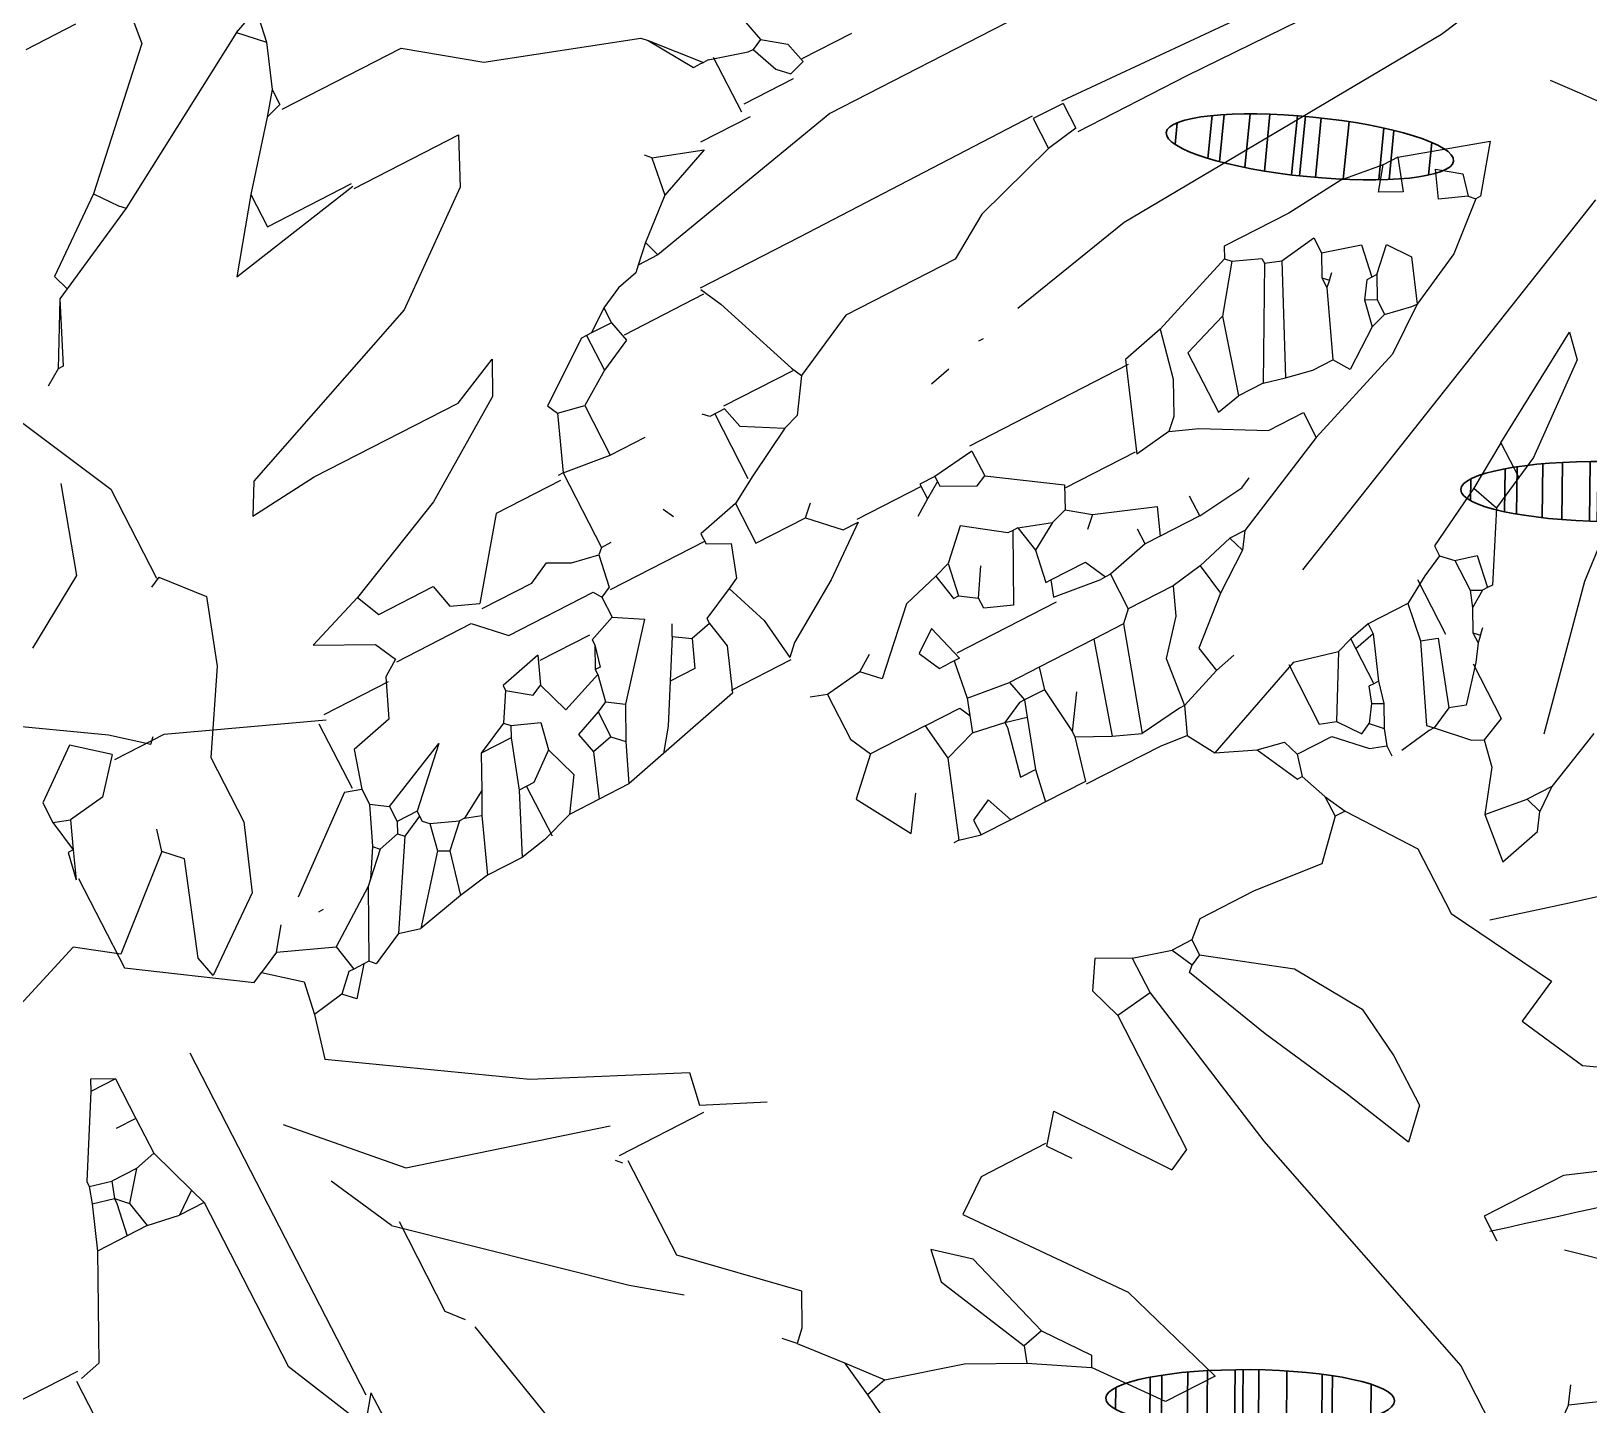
# Model space of a CAD drawing. Header units: metres. Extents: x 1769 to 3632, y 809 to 2652.
# Drawn here: x 2679.2169 to 2679.4365, y 1798.9704 to 1799.1641 of the extents above; entities that cross this region are included whole.
import ezdxf

# ---------------------------------------------------------------- set-up
doc = ezdxf.new("R2010")
doc.units = ezdxf.units.M
doc.header["$LTSCALE"] = 10
doc.layers.add('L-PLNT', color=66, linetype='Continuous')
doc.layers.add('Vegetation - Trees', color=64, linetype='Continuous', lineweight=30)

# ---------------------------------------------------------------- blocks, each defined once
blk = doc.blocks.new('GARRA DE LEON')
at = {"layer": 'L-PLNT', "color": 65, "linetype": 'Continuous'}
for p, q in [((1271.5667, 334.9928), (1271.6371, 335.0197)), ((1271.5088, 334.9306), (1271.5088, 335.0093)), ((1271.5667, 334.9928), (1271.546, 335.0093)), ((1271.5667, 334.9928), (1271.575, 334.9803)), ((1272.9747, 334.9679), (1272.9706, 334.9514)), ((1273.0286, 334.9265), (1272.9747, 334.9679)), ((1271.7034, 334.9658), (1271.6164, 334.8892)), ((1272.9706, 334.9514), (1272.9954, 334.881)), ((1271.4549, 334.7153), (1271.5088, 334.9306)), ((1272.8919, 334.9017), (1272.8132, 334.9306)), ((1272.9209, 334.9224), (1272.8919, 334.9017)), ((1272.983, 334.8685), (1272.9209, 334.9224)), ((1273.0472, 334.8768), (1273.0286, 334.9265)), ((1272.9954, 334.881), (1272.983, 334.8685)), ((1273.0472, 334.823), (1273.0472, 334.8768)), ((1271.7076, 334.8644), (1271.6413, 334.8395)), ((1272.983, 334.8685), (1272.9872, 334.852)), ((1271.3017, 334.854), (1271.2644, 334.8064)), ((1271.3431, 334.854), (1271.3017, 334.854)), ((1271.3141, 334.7691), (1271.3431, 334.854)), ((1271.575, 334.8395), (1271.575, 334.8602)), ((1271.6413, 334.8395), (1271.575, 334.8395)), ((1271.691, 334.7733), (1271.7821, 334.8313)), ((1273.0824, 334.765), (1273.0472, 334.823)), ((1271.223, 334.7816), (1271.2644, 334.8064)), ((1271.2686, 334.7981), (1271.2644, 334.8064)), ((1271.2437, 334.765), (1271.2686, 334.7981)), ((1272.9872, 334.7733), (1273.012, 334.794)), ((1273.012, 334.794), (1273.0162, 334.7898)), ((1271.1071, 334.7484), (1271.1112, 334.7816)), ((1271.1816, 334.7609), (1271.223, 334.7816)), ((1271.2272, 334.7691), (1271.223, 334.7816)), ((1271.6661, 334.7236), (1271.691, 334.7733)), ((1272.8836, 334.707), (1272.9872, 334.7733)), ((1271.1236, 334.7443), (1271.1816, 334.7609)), ((1271.194, 334.6987), (1271.2272, 334.7691)), ((1271.2437, 334.765), (1271.223, 334.6946)), ((1271.2437, 334.765), (1271.2272, 334.7691)), ((1271.2313, 334.6615), (1271.3141, 334.7691)), ((1271.5502, 334.765), (1271.5253, 334.7112)), ((1271.5698, 334.7443), (1271.5502, 334.765)), ((1273.099, 334.7153), (1273.0824, 334.765)), ((1271.1029, 334.7194), (1271.1071, 334.7484)), ((1271.1236, 334.7443), (1271.1071, 334.7484)), ((1271.1029, 334.7194), (1271.1236, 334.7443)), ((1271.5698, 334.7029), (1271.5698, 334.7443)), ((1271.6992, 334.707), (1271.6661, 334.7236)), ((1271.0781, 334.6905), (1271.1029, 334.7194)), ((1271.4301, 334.5786), (1271.4549, 334.7153)), ((1273.0741, 334.6863), (1273.099, 334.7153)), ((1271.3265, 334.6242), (1271.3845, 334.7029)), ((1271.4011, 334.6946), (1271.3845, 334.7029)), ((1271.4011, 334.6946), (1271.3845, 334.7029)), ((1271.5253, 334.7112), (1271.4922, 334.6449)), ((1271.5647, 334.6615), (1271.5698, 334.7029)), ((1271.6558, 334.6283), (1271.6992, 334.707)), ((1271.0781, 334.6905), (1271.0698, 334.6822)), ((1271.0864, 334.6822), (1271.0781, 334.6905)), ((1271.1982, 334.6739), (1271.194, 334.6987)), ((1271.223, 334.6946), (1271.1982, 334.6739)), ((1271.4011, 334.5828), (1271.4011, 334.6946)), ((1273.0203, 334.6573), (1272.9665, 334.6905)), ((1273.0741, 334.6863), (1273.0658, 334.6905)), ((1271.0988, 334.6573), (1271.0864, 334.6822)), ((1273.0721, 334.6118), (1273.0721, 334.6863)), ((1270.8917, 334.6698), (1270.871, 334.5704)), ((1271.0284, 334.5911), (1271.0988, 334.6573)), ((1271.2561, 334.6428), (1271.2313, 334.6615)), ((1271.31, 334.6449), (1271.3224, 334.6615)), ((1271.5336, 334.6118), (1271.5647, 334.6615)), ((1273.041, 334.5911), (1273.0203, 334.6573)), ((1271.31, 334.6428), (1271.2561, 334.6428)), ((1271.31, 334.6449), (1271.3265, 334.6242)), ((1271.4922, 334.6449), (1271.4632, 334.5786)), ((1270.987, 334.5952), (1271.0201, 334.6201)), ((1271.6558, 334.5745), (1271.6558, 334.6283)), ((1271.4756, 334.5704), (1271.5336, 334.6118)), ((1271.7117, 334.5745), (1271.7076, 334.6118)), ((1271.7076, 334.6118), (1271.7407, 334.6035)), ((1272.9872, 334.4378), (1273.0721, 334.6118)), ((1270.7799, 334.5786), (1270.7799, 334.5994)), ((1271.7407, 334.6035), (1271.749, 334.5911)), ((1270.7343, 334.5331), (1270.7633, 334.5952)), ((1270.7799, 334.5786), (1270.7675, 334.5952)), ((1270.8503, 334.4751), (1270.987, 334.5952)), ((1271.0284, 334.5124), (1271.0284, 334.5911)), ((1271.7448, 334.5786), (1271.749, 334.5911)), ((1271.7655, 334.5786), (1271.749, 334.5911)), ((1270.7758, 334.5786), (1270.7758, 334.4006)), ((1271.3928, 334.5579), (1271.4011, 334.5828)), ((1271.4301, 334.5786), (1271.4011, 334.5828)), ((1271.4301, 334.5497), (1271.4301, 334.5786)), ((1271.4591, 334.5579), (1271.4674, 334.5745)), ((1271.4632, 334.5786), (1271.4674, 334.5745)), ((1271.4756, 334.5704), (1271.4674, 334.5745)), ((1271.6206, 334.5248), (1271.6558, 334.5745)), ((1271.7117, 334.5745), (1271.7448, 334.5786)), ((1271.7324, 334.5455), (1271.7117, 334.5745)), ((1271.7655, 334.5786), (1271.7448, 334.5786)), ((1271.8111, 334.5579), (1271.7655, 334.5786)), ((1270.8565, 334.5497), (1270.8669, 334.5621)), ((1271.4756, 334.5579), (1271.4756, 334.5704)), ((1270.5894, 334.471), (1270.5894, 334.5579)), ((1271.4052, 334.5372), (1271.3928, 334.5579)), ((1271.4301, 334.5497), (1271.4591, 334.5579)), ((1271.4756, 334.5579), (1271.4591, 334.5579)), ((1271.488, 334.5466), (1271.4756, 334.5579)), ((1271.5874, 334.5517), (1271.5336, 334.5466)), ((1271.6123, 334.5248), (1271.5874, 334.5517)), ((1270.8565, 334.4751), (1270.8565, 334.5497)), ((1271.4301, 334.5497), (1271.4052, 334.5372)), ((1271.5336, 334.5466), (1271.488, 334.5466)), ((1271.7365, 334.5248), (1271.7324, 334.5455)), ((1271.8566, 334.4544), (1271.778, 334.5414)), ((1270.7343, 334.3964), (1270.7343, 334.5331)), ((1271.0946, 334.5), (1271.1402, 334.5207)), ((1271.6123, 334.5082), (1271.6206, 334.5248)), ((1271.6123, 334.5082), (1271.6123, 334.5248)), ((1271.6206, 334.5248), (1271.6123, 334.5248)), ((1271.7076, 334.5), (1271.7282, 334.5207)), ((1271.7282, 334.5207), (1271.7365, 334.5248)), ((1271.7552, 334.5165), (1271.7365, 334.5248)), ((1271.7552, 334.471), (1271.7552, 334.5165)), ((1271.0242, 334.5124), (1271.0201, 334.5082)), ((1271.0946, 334.5062), (1271.0242, 334.5062)), ((1271.604, 334.4875), (1271.6123, 334.5082)), ((1271.6703, 334.4958), (1271.6703, 334.5041)), ((1271.7034, 334.5), (1271.6786, 334.5041)), ((1271.0988, 334.4751), (1271.0946, 334.5)), ((1271.6578, 334.4917), (1271.6703, 334.4958)), ((1271.6744, 334.4834), (1271.6703, 334.4958)), ((1271.7034, 334.4958), (1271.7076, 334.5)), ((1271.7076, 334.5), (1271.7034, 334.5)), ((1271.7282, 334.4378), (1271.7034, 334.4958)), ((1271.7241, 334.4917), (1271.7076, 334.5)), ((1271.7365, 334.4958), (1271.7241, 334.4917)), ((1271.7572, 334.471), (1271.7365, 334.4958)), ((1270.8793, 334.442), (1271.0284, 334.4834)), ((1271.5833, 334.4544), (1271.5999, 334.4875)), ((1271.5999, 334.4875), (1271.604, 334.4875)), ((1271.6082, 334.471), (1271.604, 334.4875)), ((1271.6371, 334.471), (1271.6578, 334.4917)), ((1271.6661, 334.4751), (1271.6744, 334.4834)), ((1271.6827, 334.4668), (1271.6744, 334.4834)), ((1271.7407, 334.442), (1271.7241, 334.4917)), ((1270.6101, 334.4668), (1270.5936, 334.471)), ((1270.8503, 334.4751), (1270.8255, 334.4254)), ((1270.9911, 334.4254), (1271.0988, 334.4751)), ((1271.604, 334.4586), (1271.6082, 334.471)), ((1271.6082, 334.471), (1271.6371, 334.471)), ((1271.6454, 334.4627), (1271.6578, 334.4793)), ((1271.6578, 334.4793), (1271.6661, 334.4751)), ((1271.6744, 334.4627), (1271.6661, 334.4751)), ((1271.7655, 334.4586), (1271.7572, 334.471)), ((1270.5397, 334.4648), (1270.5936, 334.4648)), ((1270.6474, 334.3923), (1270.6101, 334.4668)), ((1271.5833, 334.4544), (1271.604, 334.4586)), ((1271.633, 334.4586), (1271.6454, 334.4627)), ((1271.633, 334.4089), (1271.633, 334.4586)), ((1271.6703, 334.4171), (1271.6454, 334.4627)), ((1271.6744, 334.4627), (1271.6827, 334.4668)), ((1271.6786, 334.4503), (1271.6744, 334.4627)), ((1271.6868, 334.4503), (1271.6827, 334.4668)), ((1271.7655, 334.4503), (1271.7655, 334.4586)), ((1271.7696, 334.4544), (1271.7655, 334.4586)), ((1271.5543, 334.442), (1271.5833, 334.4544)), ((1271.6827, 334.4503), (1271.6786, 334.4503)), ((1271.6827, 334.4213), (1271.6827, 334.4503)), ((1271.6868, 334.4503), (1271.6827, 334.4503)), ((1271.6992, 334.4171), (1271.6868, 334.4503)), ((1271.7655, 334.4503), (1271.7696, 334.4544)), ((1271.7738, 334.4337), (1271.7655, 334.4503)), ((1271.7696, 334.4544), (1271.7738, 334.4503)), ((1272.0595, 334.2805), (1271.8566, 334.4544)), ((1270.813, 334.3716), (1270.8793, 334.442)), ((1271.5419, 334.4213), (1271.5543, 334.442)), ((1271.6371, 334.4089), (1271.5543, 334.442)), ((1271.7282, 334.4378), (1271.7407, 334.442)), ((1271.7324, 334.4089), (1271.7282, 334.4378)), ((1271.7469, 334.3964), (1271.7469, 334.442)), ((1270.8627, 334.3426), (1270.9911, 334.4254)), ((1271.778, 334.4213), (1271.7738, 334.4337)), ((1271.7862, 334.4254), (1271.7738, 334.4337)), ((1271.778, 334.4213), (1271.7862, 334.4254)), ((1271.7904, 334.4254), (1271.7862, 334.4254)), ((1271.7945, 334.4254), (1271.7904, 334.4254)), ((1271.7945, 334.4006), (1271.7904, 334.4254)), ((1271.8235, 334.3757), (1271.7945, 334.4254)), ((1271.3555, 334.413), (1271.3514, 334.413)), ((1271.3555, 334.413), (1271.3721, 334.4171)), ((1271.3763, 334.355), (1271.3555, 334.413)), ((1271.397, 334.4171), (1271.3721, 334.4171)), ((1271.3721, 334.4047), (1271.3721, 334.4171)), ((1271.397, 334.4171), (1271.3887, 334.3964)), ((1271.4259, 334.4171), (1271.397, 334.4171)), ((1271.4301, 334.3923), (1271.4259, 334.4171)), ((1271.4591, 334.4171), (1271.4259, 334.4171)), ((1271.4591, 334.4192), (1271.5212, 334.4192)), ((1271.4674, 334.384), (1271.4591, 334.4171)), ((1271.5212, 334.4192), (1271.5419, 334.4213)), ((1271.5502, 334.4006), (1271.5419, 334.4213)), ((1271.6371, 334.4089), (1271.6703, 334.4171)), ((1271.6827, 334.413), (1271.6703, 334.4171)), ((1271.6992, 334.4171), (1271.6827, 334.4213)), ((1271.6827, 334.4171), (1271.6827, 334.4213)), ((1271.6827, 334.413), (1271.6827, 334.4171)), ((1271.6992, 334.4089), (1271.6827, 334.413)), ((1271.6992, 334.4089), (1271.6992, 334.4171)), ((1271.778, 334.3964), (1271.778, 334.4213)), ((1270.7758, 334.4006), (1270.7758, 334.2929)), ((1271.3887, 334.3964), (1271.3721, 334.4047)), ((1271.4922, 334.3964), (1271.5129, 334.4047)), ((1271.5378, 334.326), (1271.5129, 334.4047)), ((1271.546, 334.4006), (1271.5129, 334.4047)), ((1271.5502, 334.4006), (1271.546, 334.4006)), ((1271.5543, 334.3633), (1271.5502, 334.4006)), ((1271.5833, 334.3882), (1271.5502, 334.4006)), ((1271.7324, 334.4089), (1271.6992, 334.4089)), ((1271.7531, 334.3964), (1271.7324, 334.4089)), ((1271.778, 334.3964), (1271.7945, 334.4006)), ((1270.6598, 334.3592), (1270.6474, 334.3923)), ((1270.6722, 334.3923), (1270.6474, 334.3923)), ((1270.6764, 334.3674), (1270.6722, 334.3923)), ((1270.6888, 334.3923), (1270.6722, 334.3923)), ((1270.6847, 334.3716), (1270.6888, 334.3923)), ((1270.6888, 334.3923), (1270.7136, 334.3964)), ((1270.7302, 334.384), (1270.7136, 334.3964)), ((1270.7343, 334.3964), (1270.7136, 334.3964)), ((1270.7302, 334.384), (1270.7343, 334.3964)), ((1271.3017, 334.3509), (1271.3265, 334.3923)), ((1271.3265, 334.3923), (1271.3431, 334.3674)), ((1271.4259, 334.355), (1271.4177, 334.3923)), ((1271.4177, 334.3923), (1271.4301, 334.3923)), ((1271.4425, 334.355), (1271.4301, 334.3923)), ((1271.4674, 334.384), (1271.4922, 334.3964)), ((1271.5129, 334.326), (1271.4922, 334.3964)), ((1271.5792, 334.3674), (1271.5833, 334.3882)), ((1271.5833, 334.3882), (1271.5999, 334.384)), ((1271.7696, 334.3882), (1271.7531, 334.3964)), ((1271.7696, 334.3882), (1271.778, 334.3964)), ((1271.7696, 334.3799), (1271.7696, 334.3882)), ((1270.7178, 334.3467), (1270.7302, 334.384)), ((1271.4632, 334.3426), (1271.4674, 334.3799)), ((1271.4674, 334.3799), (1271.4674, 334.384)), ((1271.4674, 334.3799), (1271.4839, 334.355)), ((1271.8152, 334.355), (1271.7696, 334.3799)), ((1270.6764, 334.3633), (1270.6847, 334.3716)), ((1270.6764, 334.3633), (1270.6764, 334.3674)), ((1270.7012, 334.3509), (1270.6847, 334.3716)), ((1271.6123, 334.3385), (1271.5792, 334.3674)), ((1271.8152, 334.355), (1271.8235, 334.3757)), ((1271.8484, 334.3633), (1271.8235, 334.3757)), ((1270.6598, 334.3592), (1270.6764, 334.3633)), ((1270.6639, 334.3467), (1270.6598, 334.3592)), ((1270.6805, 334.3509), (1270.6764, 334.3633)), ((1271.3721, 334.326), (1271.3763, 334.355)), ((1271.4011, 334.3467), (1271.3763, 334.355)), ((1271.4259, 334.3509), (1271.4425, 334.355)), ((1271.4259, 334.3509), (1271.4259, 334.355)), ((1271.4466, 334.3426), (1271.4425, 334.355)), ((1271.575, 334.3385), (1271.5543, 334.3633)), ((1271.8484, 334.3343), (1271.8152, 334.355)), ((1271.8649, 334.355), (1271.8484, 334.3633)), ((1271.8484, 334.3343), (1271.8484, 334.3633)), ((1271.927, 334.3053), (1271.8649, 334.355)), ((1270.6639, 334.3467), (1270.6805, 334.3509)), ((1270.6639, 334.3426), (1270.6639, 334.3467)), ((1270.6971, 334.2846), (1270.6639, 334.3426)), ((1270.7012, 334.3509), (1270.6805, 334.3509)), ((1270.7178, 334.3467), (1270.7012, 334.3509)), ((1270.7178, 334.3177), (1270.7178, 334.3467)), ((1270.871, 334.3095), (1270.8627, 334.3426)), ((1271.3265, 334.326), (1271.3017, 334.3509)), ((1271.4011, 334.3467), (1271.4259, 334.3509)), ((1271.4052, 334.3343), (1271.4011, 334.3467)), ((1271.4425, 334.3426), (1271.4259, 334.3509)), ((1271.4425, 334.326), (1271.4466, 334.3426)), ((1271.4466, 334.3426), (1271.4425, 334.3426)), ((1271.4632, 334.3426), (1271.4466, 334.3426)), ((1271.4674, 334.326), (1271.4632, 334.3426)), ((1271.9933, 334.2059), (1271.6744, 334.3509)), ((1271.4011, 334.326), (1271.4052, 334.3343)), ((1271.4094, 334.3219), (1271.4052, 334.3343)), ((1271.5833, 334.3177), (1271.575, 334.3385)), ((1271.6082, 334.3136), (1271.6123, 334.3385)), ((1271.6413, 334.3177), (1271.6123, 334.3385)), ((1271.8484, 334.3343), (1271.9312, 334.2846)), ((1271.3183, 334.3095), (1271.3265, 334.326)), ((1271.3721, 334.326), (1271.3265, 334.326)), ((1271.3721, 334.326), (1271.4011, 334.326)), ((1271.4094, 334.3219), (1271.4425, 334.326)), ((1271.4135, 334.2929), (1271.4094, 334.3219)), ((1271.4674, 334.326), (1271.4425, 334.326)), ((1271.5129, 334.326), (1271.4674, 334.326)), ((1271.5378, 334.326), (1271.5129, 334.326)), ((1271.546, 334.3177), (1271.5378, 334.326)), ((1270.7178, 334.3177), (1270.7012, 334.3177)), ((1270.7178, 334.2846), (1270.7178, 334.3177)), ((1270.8752, 334.2846), (1270.871, 334.3095)), ((1270.8959, 334.3053), (1270.871, 334.3095)), ((1270.9041, 334.3136), (1270.8959, 334.3053)), ((1270.9207, 334.2929), (1270.9041, 334.3136)), ((1271.3183, 334.2722), (1271.3183, 334.3095)), ((1271.546, 334.2888), (1271.546, 334.3177)), ((1271.5833, 334.3177), (1271.546, 334.3177)), ((1271.6082, 334.3136), (1271.5833, 334.3177)), ((1271.6371, 334.3053), (1271.6082, 334.3136)), ((1271.6371, 334.3053), (1271.6413, 334.3177)), ((1271.6496, 334.3053), (1271.6413, 334.3177)), ((1270.9083, 334.2929), (1270.8959, 334.3053)), ((1270.929, 334.297), (1270.9249, 334.2929)), ((1270.9538, 334.2846), (1270.929, 334.297)), ((1271.6496, 334.3053), (1271.6371, 334.3053)), ((1271.7282, 334.2681), (1271.6496, 334.3053)), ((1271.9312, 334.2846), (1271.927, 334.3053)), ((1270.7178, 334.2846), (1270.6971, 334.2846)), ((1270.7012, 334.2763), (1270.6971, 334.2846)), ((1270.7178, 334.2846), (1270.7012, 334.2763)), ((1270.8503, 334.2639), (1270.8752, 334.2846)), ((1270.9083, 334.2722), (1270.9124, 334.2929)), ((1270.9124, 334.2929), (1270.9083, 334.2929)), ((1270.9166, 334.2929), (1270.9124, 334.2929)), ((1270.9207, 334.2929), (1270.9166, 334.2929)), ((1270.9249, 334.2929), (1270.9207, 334.2929)), ((1270.9497, 334.2432), (1270.9249, 334.2929)), ((1270.9538, 334.2846), (1270.9704, 334.2888)), ((1270.9911, 334.2225), (1270.9538, 334.2846)), ((1271.0077, 334.2432), (1270.9704, 334.2888)), ((1271.0077, 334.2805), (1270.9704, 334.2888)), ((1271.3928, 334.2763), (1271.4011, 334.2929)), ((1271.4011, 334.2929), (1271.4094, 334.2929)), ((1271.4177, 334.2929), (1271.4094, 334.2639)), ((1271.4135, 334.2929), (1271.4094, 334.2929)), ((1271.4177, 334.2929), (1271.4135, 334.2929)), ((1271.5005, 334.2888), (1271.4177, 334.2888)), ((1271.5005, 334.2846), (1271.5378, 334.2888)), ((1271.5046, 334.2722), (1271.5005, 334.2846)), ((1271.5336, 334.2722), (1271.5419, 334.2888)), ((1271.5419, 334.2888), (1271.5378, 334.2888)), ((1271.546, 334.2888), (1271.5419, 334.2888)), ((1271.5792, 334.2805), (1271.546, 334.2888)), ((1271.0159, 334.2474), (1271.0077, 334.2805)), ((1271.0325, 334.2763), (1271.0077, 334.2805)), ((1271.0491, 334.2349), (1271.0325, 334.2763)), ((1271.0615, 334.2763), (1271.0325, 334.2763)), ((1271.0822, 334.2308), (1271.0615, 334.2763)), ((1271.0822, 334.2722), (1271.0615, 334.2763)), ((1271.3597, 334.2805), (1271.3473, 334.2681)), ((1271.4011, 334.2391), (1271.3597, 334.2805)), ((1271.4094, 334.2639), (1271.3928, 334.2763)), ((1271.4715, 334.2763), (1271.4508, 334.2681)), ((1271.4963, 334.2266), (1271.4715, 334.2763)), ((1271.5792, 334.2805), (1271.5792, 334.2681)), ((1271.5916, 334.2805), (1271.5792, 334.2805)), ((1271.5999, 334.2598), (1271.5916, 334.2805)), ((1271.6247, 334.2805), (1271.5916, 334.2805)), ((1271.6247, 334.2805), (1271.6247, 334.2639)), ((1271.6247, 334.2805), (1271.662, 334.2763)), ((1271.662, 334.2763), (1271.6703, 334.2722)), ((1270.7613, 334.2142), (1270.842, 334.2681)), ((1270.842, 334.2681), (1270.8503, 334.2639)), ((1270.8669, 334.2556), (1270.8503, 334.2639)), ((1270.8669, 334.2556), (1270.9083, 334.2722)), ((1270.9497, 334.2432), (1270.9083, 334.2722)), ((1271.1071, 334.2639), (1271.0822, 334.2722)), ((1271.0884, 334.2308), (1271.0884, 334.2722)), ((1271.1236, 334.2391), (1271.1071, 334.2639)), ((1271.1319, 334.2639), (1271.1071, 334.2639)), ((1271.1443, 334.2308), (1271.1319, 334.2639)), ((1271.1568, 334.2639), (1271.1319, 334.2639)), ((1271.1692, 334.2349), (1271.1568, 334.2639)), ((1271.1899, 334.2556), (1271.1568, 334.2639)), ((1271.3183, 334.2722), (1271.3059, 334.2681)), ((1271.3473, 334.2681), (1271.3183, 334.2722)), ((1271.3473, 334.2681), (1271.3597, 334.2598)), ((1271.4508, 334.2681), (1271.4508, 334.2598)), ((1271.5046, 334.2474), (1271.5005, 334.2722)), ((1271.5005, 334.2722), (1271.5046, 334.2722)), ((1271.5046, 334.2722), (1271.5336, 334.2722)), ((1271.8069, 334.2391), (1271.7282, 334.2681)), ((1271.7282, 334.2474), (1271.7282, 334.2681)), ((1270.8669, 334.2556), (1270.8793, 334.2391)), ((1271.2561, 334.2391), (1271.1899, 334.2556)), ((1271.2023, 334.2391), (1271.1899, 334.2556)), ((1271.4301, 334.2308), (1271.4342, 334.2515)), ((1271.4342, 334.2515), (1271.4384, 334.2515)), ((1271.4384, 334.2515), (1271.4508, 334.2598)), ((1271.4425, 334.2266), (1271.4384, 334.2515)), ((1271.4508, 334.2598), (1271.4632, 334.2391)), ((1271.5543, 334.2432), (1271.546, 334.2515)), ((1271.5543, 334.2432), (1271.5999, 334.2598)), ((1270.9124, 334.2432), (1270.9083, 334.2432)), ((1270.9538, 334.2391), (1270.9497, 334.2432)), ((1270.9663, 334.2184), (1270.9538, 334.2391)), ((1270.9704, 334.2225), (1270.9538, 334.2391)), ((1271.0077, 334.2432), (1271.0159, 334.2474)), ((1271.0118, 334.2225), (1271.0077, 334.2432)), ((1271.0325, 334.2308), (1271.0159, 334.2474)), ((1271.1153, 334.2142), (1271.1236, 334.2391)), ((1271.2189, 334.2101), (1271.2023, 334.2391)), ((1271.2686, 334.2059), (1271.2561, 334.2391)), ((1271.4301, 334.2308), (1271.4011, 334.2391)), ((1271.5005, 334.2266), (1271.5046, 334.2474)), ((1271.5253, 334.2349), (1271.5046, 334.2474)), ((1271.5378, 334.2308), (1271.5543, 334.2432)), ((1271.6537, 334.2225), (1271.6992, 334.2474)), ((1271.6992, 334.2474), (1271.7282, 334.2474)), ((1271.8401, 334.2142), (1271.8069, 334.2391)), ((1270.9663, 334.1728), (1270.9, 334.2266)), ((1271.0118, 334.2225), (1271.0325, 334.2308)), ((1271.0367, 334.2308), (1271.0325, 334.2308)), ((1271.0367, 334.2308), (1271.0491, 334.2349)), ((1271.0574, 334.2184), (1271.0367, 334.2308)), ((1271.0574, 334.2184), (1271.0491, 334.2349)), ((1271.0946, 334.1935), (1271.0822, 334.2308)), ((1271.0946, 334.2308), (1271.0822, 334.2308)), ((1271.1153, 334.2142), (1271.0946, 334.2308)), ((1271.1402, 334.2142), (1271.1443, 334.2308)), ((1271.1609, 334.2266), (1271.1443, 334.2308)), ((1271.1609, 334.2266), (1271.1692, 334.2349)), ((1271.1609, 334.2059), (1271.1609, 334.2266)), ((1271.1816, 334.2101), (1271.1692, 334.2349)), ((1271.3059, 334.237), (1271.2561, 334.237)), ((1271.3017, 334.2018), (1271.3059, 334.2349)), ((1271.3141, 334.2266), (1271.3059, 334.2349)), ((1271.3597, 334.1977), (1271.3141, 334.2266)), ((1271.4425, 334.2266), (1271.4301, 334.2308)), ((1271.4632, 334.2059), (1271.4425, 334.2266)), ((1271.4922, 334.2266), (1271.4632, 334.2059)), ((1271.4963, 334.2266), (1271.4922, 334.2266)), ((1271.5005, 334.2266), (1271.4963, 334.2266)), ((1271.5005, 334.2266), (1271.5253, 334.2349)), ((1271.5378, 334.2308), (1271.5253, 334.2349)), ((1271.546, 334.2142), (1271.5378, 334.2308)), ((1271.7738, 334.2349), (1271.7655, 334.2225)), ((1271.8028, 334.2142), (1271.7738, 334.2349)), ((1270.9663, 334.2184), (1270.9704, 334.2225)), ((1270.9787, 334.1894), (1270.9663, 334.2184)), ((1270.987, 334.2184), (1270.9704, 334.2225)), ((1270.987, 334.2184), (1270.9911, 334.2225)), ((1270.9911, 334.2101), (1270.987, 334.2184)), ((1271.0077, 334.2142), (1270.9911, 334.2225)), ((1271.0077, 334.2184), (1271.0118, 334.2225)), ((1271.0077, 334.2142), (1271.0077, 334.2184)), ((1271.0698, 334.1935), (1271.0574, 334.2184)), ((1271.546, 334.2163), (1271.604, 334.2163)), ((1271.6288, 334.1521), (1271.604, 334.2184)), ((1271.633, 334.2142), (1271.604, 334.2184)), ((1271.633, 334.2142), (1271.6537, 334.2225)), ((1271.6723, 334.1687), (1271.6723, 334.2184)), ((1271.6723, 334.2184), (1271.691, 334.2142)), ((1271.7117, 334.2142), (1271.7282, 334.2184)), ((1271.7282, 334.2184), (1271.749, 334.2225)), ((1271.7655, 334.1397), (1271.7282, 334.2184)), ((1271.749, 334.2225), (1271.7655, 334.2225)), ((1271.7862, 334.1728), (1271.7655, 334.2225)), ((1270.7613, 334.1397), (1270.7613, 334.2142)), ((1270.9911, 334.1977), (1270.9911, 334.2101)), ((1271.0077, 334.2101), (1270.9911, 334.2101)), ((1271.0077, 334.2101), (1271.0077, 334.2142)), ((1271.0449, 334.1728), (1271.0077, 334.2101)), ((1271.1195, 334.1935), (1271.1153, 334.2142)), ((1271.1609, 334.2059), (1271.1402, 334.2142)), ((1271.1692, 334.2018), (1271.1609, 334.2059)), ((1271.1692, 334.2018), (1271.1816, 334.2101)), ((1271.223, 334.1604), (1271.1816, 334.2101)), ((1271.2354, 334.1811), (1271.2189, 334.2101)), ((1271.2396, 334.2101), (1271.2189, 334.2101)), ((1271.2479, 334.1894), (1271.2396, 334.2101)), ((1271.2644, 334.1852), (1271.2686, 334.2059)), ((1271.4963, 334.1811), (1271.546, 334.2142)), ((1271.6413, 334.2059), (1271.633, 334.2142)), ((1271.6537, 334.1811), (1271.6413, 334.2059)), ((1271.7076, 334.1562), (1271.691, 334.2142)), ((1271.7117, 334.2142), (1271.691, 334.2142)), ((1271.7531, 334.1355), (1271.7117, 334.2142)), ((1271.8069, 334.1935), (1271.8028, 334.2142)), ((1271.8152, 334.2101), (1271.8028, 334.2142)), ((1271.8152, 334.2101), (1271.8359, 334.2142)), ((1271.8152, 334.1977), (1271.8152, 334.2101)), ((1271.8359, 334.2142), (1271.8401, 334.2142)), ((1271.8815, 334.1935), (1271.8401, 334.2142)), ((1271.8525, 334.1811), (1271.8401, 334.2142)), ((1270.9787, 334.1894), (1270.9911, 334.1977)), ((1270.9911, 334.1977), (1271.0449, 334.1728)), ((1271.0946, 334.1811), (1271.0698, 334.1935)), ((1271.0946, 334.1935), (1271.0698, 334.1935)), ((1271.0988, 334.1852), (1271.0946, 334.1935)), ((1271.0988, 334.1852), (1271.1195, 334.1935)), ((1271.1319, 334.1687), (1271.1402, 334.1935)), ((1271.1402, 334.1935), (1271.1733, 334.1811)), ((1271.1733, 334.1811), (1271.1692, 334.2018)), ((1271.2893, 334.1687), (1271.3017, 334.2018)), ((1271.397, 334.1687), (1271.3597, 334.1977)), ((1271.8069, 334.1935), (1271.8152, 334.1977)), ((1271.8152, 334.1811), (1271.8069, 334.1935)), ((1271.8235, 334.1811), (1271.8152, 334.1977)), ((1271.9146, 334.1645), (1271.8815, 334.1935)), ((1270.9787, 334.1769), (1270.9787, 334.1894)), ((1271.0946, 334.1811), (1271.0988, 334.1852)), ((1271.1071, 334.1604), (1271.0946, 334.1811)), ((1271.1733, 334.1769), (1271.1733, 334.1811)), ((1271.2354, 334.1811), (1271.2479, 334.1894)), ((1271.2354, 334.1811), (1271.2396, 334.1728)), ((1271.2644, 334.1852), (1271.2479, 334.1894)), ((1271.2644, 334.1811), (1271.2644, 334.1852)), ((1271.2893, 334.1687), (1271.2644, 334.1811)), ((1271.4508, 334.1769), (1271.4384, 334.1852)), ((1271.4632, 334.1728), (1271.488, 334.1852)), ((1271.488, 334.1852), (1271.4963, 334.1811)), ((1271.4963, 334.1604), (1271.4963, 334.1811)), ((1271.662, 334.1438), (1271.6537, 334.1811)), ((1271.8194, 334.1811), (1271.8152, 334.1811)), ((1271.8235, 334.1562), (1271.8194, 334.1811)), ((1271.8235, 334.1811), (1271.8194, 334.1811)), ((1271.8235, 334.1811), (1271.8401, 334.1645)), ((1271.8401, 334.1645), (1271.8525, 334.1811)), ((1270.9663, 334.1728), (1270.9787, 334.1769)), ((1270.9725, 334.119), (1270.9725, 334.1728)), ((1270.987, 334.148), (1270.9787, 334.1769)), ((1271.1071, 334.1604), (1271.1236, 334.1728)), ((1271.1236, 334.1728), (1271.1319, 334.1687)), ((1271.1402, 334.148), (1271.1319, 334.1687)), ((1271.1774, 334.1769), (1271.1733, 334.1769)), ((1271.1816, 334.1604), (1271.1733, 334.1769)), ((1271.1816, 334.1604), (1271.1774, 334.1769)), ((1271.2976, 334.1645), (1271.2893, 334.1687)), ((1271.3638, 334.148), (1271.3845, 334.1687)), ((1271.3845, 334.1687), (1271.397, 334.1687)), ((1271.4508, 334.1645), (1271.4508, 334.1769)), ((1271.4632, 334.1687), (1271.4508, 334.1769)), ((1271.4632, 334.1687), (1271.4632, 334.1728)), ((1271.4632, 334.1645), (1271.4632, 334.1687)), ((1271.7076, 334.1562), (1271.6723, 334.1687)), ((1271.7862, 334.1645), (1271.7862, 334.1728)), ((1271.7904, 334.1687), (1271.7862, 334.1728)), ((1271.7862, 334.1645), (1271.7904, 334.1687)), ((1271.7904, 334.1687), (1271.7945, 334.1645)), ((1271.1071, 334.1562), (1271.1071, 334.1604)), ((1271.1816, 334.1562), (1271.1816, 334.1604)), ((1271.2023, 334.148), (1271.223, 334.1604)), ((1271.3059, 334.1397), (1271.2976, 334.1645)), ((1271.4508, 334.1666), (1271.397, 334.1666)), ((1271.4632, 334.1645), (1271.4508, 334.1645)), ((1271.4963, 334.1604), (1271.4632, 334.1645)), ((1271.7945, 334.148), (1271.7862, 334.1645)), ((1271.9105, 334.1604), (1271.8898, 334.1521)), ((1271.9105, 334.1604), (1271.9146, 334.1645)), ((1271.9146, 334.1438), (1271.9105, 334.1604)), ((1271.9187, 334.1645), (1271.9146, 334.1645)), ((1271.9436, 334.1314), (1271.9187, 334.1645)), ((1271.0201, 334.1397), (1270.987, 334.148)), ((1271.1402, 334.148), (1271.1071, 334.1562)), ((1271.1402, 334.1521), (1271.1816, 334.1521)), ((1271.2023, 334.148), (1271.1816, 334.1562)), ((1271.2023, 334.1314), (1271.2023, 334.148)), ((1271.3224, 334.1148), (1271.3224, 334.148)), ((1271.3224, 334.148), (1271.3638, 334.148)), ((1271.3638, 334.148), (1271.3721, 334.1397)), ((1271.6288, 334.1562), (1271.4963, 334.1562)), ((1271.662, 334.1438), (1271.6288, 334.1521)), ((1271.7324, 334.1231), (1271.7076, 334.1562)), ((1271.7945, 334.148), (1271.8235, 334.1562)), ((1271.7945, 334.1355), (1271.7945, 334.148)), ((1271.8898, 334.1521), (1271.898, 334.1314)), ((1270.7675, 334.119), (1270.7592, 334.1397)), ((1270.7633, 334.119), (1270.7592, 334.1397)), ((1271.0325, 334.1107), (1271.0201, 334.1397)), ((1271.2893, 334.1314), (1271.3059, 334.1397)), ((1271.7282, 334.119), (1271.662, 334.1438)), ((1271.7531, 334.1355), (1271.7655, 334.1397)), ((1271.7531, 334.1314), (1271.7531, 334.1355)), ((1271.7655, 334.1397), (1271.7945, 334.1355)), ((1271.869, 334.1355), (1271.8525, 334.1273)), ((1271.8773, 334.1107), (1271.869, 334.1355)), ((1271.898, 334.1314), (1271.9146, 334.1438)), ((1271.1071, 334.1045), (1271.1278, 334.1252)), ((1271.1278, 334.1252), (1271.1982, 334.1252)), ((1271.1982, 334.1252), (1271.2023, 334.1314)), ((1271.2106, 334.1273), (1271.2023, 334.1314)), ((1271.2106, 334.1293), (1271.2893, 334.1293)), ((1271.2147, 334.1024), (1271.2106, 334.1273)), ((1271.2893, 334.1231), (1271.2893, 334.1314)), ((1271.3224, 334.1148), (1271.2893, 334.1231)), ((1271.7282, 334.119), (1271.7324, 334.1231)), ((1271.7324, 334.1231), (1271.7531, 334.1314)), ((1271.8525, 334.1273), (1271.8649, 334.1107)), ((1271.8773, 334.1107), (1271.9436, 334.1314)), ((1270.7633, 334.0941), (1270.7675, 334.119)), ((1270.7675, 334.119), (1270.7633, 334.119)), ((1270.7758, 334.0983), (1270.7675, 334.119)), ((1270.8669, 334.0734), (1270.9787, 334.119)), ((1271.0325, 334.1148), (1270.9787, 334.1148)), ((1271.0449, 334.1024), (1271.0325, 334.1107)), ((1271.3431, 334.1024), (1271.3224, 334.1148)), ((1271.7324, 334.1107), (1271.7282, 334.119)), ((1271.7862, 334.1107), (1271.7324, 334.1107)), ((1271.8318, 334.1066), (1271.7862, 334.1107)), ((1271.8649, 334.1107), (1271.8318, 334.1066)), ((1271.8773, 334.1107), (1271.8649, 334.1107)), ((1271.0367, 334.0858), (1271.0449, 334.1024)), ((1271.0449, 334.1045), (1271.1071, 334.1045)), ((1271.194, 334.0983), (1271.2147, 334.1024)), ((1271.2189, 334.0983), (1271.2147, 334.1024)), ((1271.2727, 334.0941), (1271.2769, 334.1024)), ((1271.339, 334.0486), (1271.339, 334.1024)), ((1271.3804, 334.0817), (1271.3431, 334.1024)), ((1271.5088, 334.0983), (1271.4922, 334.1024)), ((1270.7633, 334.0941), (1270.7758, 334.0983)), ((1270.7633, 334.0776), (1270.7633, 334.0941)), ((1270.8047, 334.0941), (1270.7758, 334.0983)), ((1270.8255, 334.0693), (1270.8047, 334.0941)), ((1271.0988, 334.0858), (1271.1195, 334.0941)), ((1271.1195, 334.0983), (1271.1609, 334.0983)), ((1271.1609, 334.0403), (1271.1195, 334.0941)), ((1271.1609, 334.0983), (1271.1774, 334.09)), ((1271.1774, 334.09), (1271.194, 334.0983)), ((1271.2189, 334.0361), (1271.2189, 334.0983)), ((1271.2189, 334.0983), (1271.2272, 334.0983)), ((1271.5419, 334.09), (1271.5378, 334.09)), ((1270.8006, 334.0486), (1270.7633, 334.0776)), ((1270.9953, 334.0651), (1271.0367, 334.0858)), ((1271.0946, 334.0672), (1271.0988, 334.0858)), ((1271.3514, 334.0651), (1271.3804, 334.0817)), ((1271.3928, 334.0776), (1271.3804, 334.0817)), ((1271.4094, 334.0527), (1271.3928, 334.0776)), ((1271.6744, 334.061), (1271.575, 334.0817)), ((1270.8255, 334.0693), (1270.8006, 334.0486)), ((1270.8255, 334.0734), (1270.8669, 334.0734)), ((1271.0408, 334.0486), (1270.9953, 334.0651)), ((1271.0408, 334.0486), (1271.0491, 334.0672)), ((1271.0491, 334.0672), (1271.0946, 334.0672)), ((1271.3473, 334.0486), (1271.3514, 334.0651)), ((1271.9477, 334.0444), (1271.6744, 334.061)), ((1271.1236, 334.0113), (1271.0408, 334.0486)), ((1271.3348, 334.0486), (1271.3307, 334.0444)), ((1271.3473, 334.0486), (1271.3348, 334.0486)), ((1271.4052, 334.0465), (1271.3473, 334.0465)), ((1271.3804, 333.9782), (1271.4052, 334.0444)), ((1271.4052, 334.0444), (1271.4094, 334.0527)), ((1271.4591, 334.0279), (1271.4094, 334.0527)), ((1272.1134, 334.0154), (1271.9477, 334.0444)), ((1271.2147, 334.0403), (1271.1609, 334.0403)), ((1271.2189, 334.0361), (1271.2147, 334.0361)), ((1271.2189, 334.0361), (1271.2561, 334.0403)), ((1271.2354, 333.9947), (1271.2189, 334.0361)), ((1271.2561, 333.9989), (1271.2561, 334.0403)), ((1271.2561, 334.0403), (1271.2851, 334.0403)), ((1271.5502, 334.0279), (1271.4591, 334.0279)), ((1271.5833, 334.0072), (1271.5502, 334.0279)), ((1271.1982, 333.9616), (1271.1236, 334.0113)), ((1271.6496, 333.9865), (1271.5833, 334.0072)), ((1271.2354, 333.9947), (1271.2561, 333.9989)), ((1271.281, 333.9823), (1271.2561, 333.9989)), ((1271.2313, 333.9865), (1271.2354, 333.9947)), ((1271.2769, 333.9533), (1271.2313, 333.9865)), ((1271.6744, 333.9823), (1271.6496, 333.9865)), ((1271.6496, 333.9616), (1271.6496, 333.9865)), ((1271.7655, 333.9854), (1271.6744, 333.9854)), ((1271.9353, 333.9885), (1271.7655, 333.9854)), ((1271.281, 333.9533), (1271.281, 333.9823)), ((1271.3059, 333.9699), (1271.281, 333.9823)), ((1271.3721, 333.9616), (1271.3804, 333.9782)), ((1271.6744, 333.9616), (1271.6744, 333.9823)), ((1271.2106, 333.9368), (1271.1982, 333.9616)), ((1271.3017, 333.9533), (1271.3059, 333.9699)), ((1271.3721, 333.9657), (1271.3059, 333.9657)), ((1271.4549, 333.9606), (1271.3721, 333.9606)), ((1271.6496, 333.9595), (1271.4549, 333.9606)), ((1271.6744, 333.9616), (1271.6496, 333.9616)), ((1271.6744, 333.9595), (1271.869, 333.9668)), ((1271.0118, 333.9368), (1270.9994, 333.9595)), ((1270.9994, 333.9595), (1271.0532, 333.9544)), ((1271.0532, 333.9544), (1271.1733, 333.9544)), ((1271.1733, 333.9544), (1271.2106, 333.9368)), ((1271.281, 333.9533), (1271.2769, 333.9533)), ((1271.2851, 333.9533), (1271.281, 333.9533)), ((1271.3017, 333.9409), (1271.2851, 333.9533)), ((1271.3017, 333.9533), (1271.2851, 333.9533)), ((1271.3017, 333.9409), (1271.3017, 333.9533)), ((1271.3183, 333.9326), (1271.3017, 333.9409)), ((1271.1692, 333.8746), (1271.0118, 333.9368)), ((1271.3348, 333.9285), (1271.3183, 333.9326)), ((1271.3348, 333.9285), (1271.3183, 333.9326)), ((1271.339, 333.9243), (1271.3348, 333.9285)), ((1271.3514, 333.9119), (1271.339, 333.9243)), ((1271.3555, 333.9243), (1271.339, 333.9243)), ((1271.3514, 333.9119), (1271.3555, 333.9243)), ((1271.517, 333.8891), (1271.3555, 333.9243)), ((1271.3804, 333.8871), (1271.3514, 333.9119)), ((1271.4218, 333.8705), (1271.3804, 333.8871)), ((1271.3845, 333.8581), (1271.3804, 333.8871)), ((1271.8608, 333.8891), (1271.517, 333.8891)), ((1271.2479, 333.8125), (1271.1692, 333.8746)), ((1271.3845, 333.8581), (1271.4218, 333.8705)), ((1271.3845, 333.8581), (1271.3804, 333.8539)), ((1271.4632, 333.8643), (1271.4218, 333.8643)), ((1271.4591, 333.8125), (1271.4591, 333.8581)), ((1271.5046, 333.8539), (1271.4632, 333.8539)), ((1271.4963, 333.8415), (1271.5046, 333.8498)), ((1271.517, 333.8457), (1271.5046, 333.8498)), ((1271.5129, 333.8291), (1271.517, 333.8457)), ((1271.488, 333.8208), (1271.4963, 333.8415)), ((1271.5584, 333.8436), (1271.517, 333.8436)), ((1271.4963, 333.8167), (1271.5129, 333.8291)), ((1271.2644, 333.7773), (1271.2479, 333.8125)), ((1271.4218, 333.7794), (1271.4508, 333.8125)), ((1271.4218, 333.7794), (1271.4425, 333.8125)), ((1271.4425, 333.8125), (1271.4466, 333.8125)), ((1271.4508, 333.8125), (1271.4466, 333.8125)), ((1271.4549, 333.8125), (1271.4508, 333.8125)), ((1271.4549, 333.8125), (1271.4839, 333.8208)), ((1271.4839, 333.8208), (1271.488, 333.8208)), ((1271.4963, 333.8167), (1271.488, 333.8208)), ((1271.4922, 333.8001), (1271.4963, 333.8167)), ((1270.9207, 333.796), (1270.9083, 333.8042)), ((1270.9456, 333.7504), (1270.9207, 333.796)), ((1270.9249, 333.796), (1270.9207, 333.796)), ((1270.9456, 333.7504), (1270.9249, 333.796)), ((1271.0698, 333.796), (1271.1774, 333.7753)), ((1271.1071, 333.7463), (1271.0698, 333.796)), ((1271.1774, 333.7773), (1271.2644, 333.7773)), ((1271.3059, 333.738), (1271.4177, 333.7753)), ((1271.4177, 333.7753), (1271.4218, 333.7794)), ((1271.1071, 333.7732), (1271.1774, 333.7732)), ((1271.1071, 333.7463), (1271.1071, 333.7732)), ((1270.9538, 333.7463), (1270.9456, 333.7504)), ((1270.9497, 333.7338), (1270.9538, 333.7463)), ((1271.0201, 333.7131), (1270.9538, 333.7463)), ((1271.1443, 333.7007), (1271.1071, 333.7463)), ((1271.0035, 333.6924), (1270.9497, 333.7338)), ((1271.2561, 333.7007), (1271.3059, 333.738)), ((1271.0035, 333.6924), (1271.0159, 333.709)), ((1271.0159, 333.709), (1271.0201, 333.7131)), ((1271.1526, 333.6345), (1271.0201, 333.7131)), ((1271.1568, 333.6841), (1271.1443, 333.7007)), ((1271.1568, 333.6966), (1271.1443, 333.7007)), ((1271.1568, 333.7007), (1271.2561, 333.7007)), ((1271.1568, 333.6841), (1271.1568, 333.6966)), ((1271.0864, 333.6096), (1271.0035, 333.6924)), ((1271.1692, 333.651), (1271.1568, 333.6841)), ((1271.1526, 333.6345), (1271.1692, 333.651)), ((1271.1733, 333.6262), (1271.1692, 333.651)), ((1271.1526, 333.6345), (1271.1733, 333.6262)), ((1271.0905, 333.5744), (1271.0864, 333.6096)), ((1271.0491, 333.5744), (1271.0077, 333.5744))]:
    blk.add_line(p, q, dxfattribs=at)
blk = doc.blocks.new('*U123')
at = {"layer": 'Vegetation - Trees'}
for p, q in [((-5.13, 11.36), (-3.23, 12.04)), ((-4.99, 8.06), (-1.24, 9.4)), ((-4.81, 6.96), (-0.69, 8.43)), ((-4.3, 4.62), (0.4, 6.3)), ((-3.82, 2.85), (1.15, 4.62)), ((-3.82, 2.85), (1.15, 4.62)), ((-3.07, 0.42), (2.11, 2.27)), ((-2.84, -0.28), (2.37, 1.58)), ((-2.84, -0.28), (2.37, 1.58)), ((-2.34, -1.67), (2.87, 0.19)), ((-1.39, -4.07), (3.65, -2.26)), ((-0.03, -7.06), (4.49, -5.44)), ((0.4, -7.9), (4.69, -6.36)), ((2.32, -11.02), (5.18, -10)), ((4.49, -12.56), (4.49, -12.56))]:
    blk.add_line(p, q, dxfattribs=at)
blk.add_ellipse((0, 0), major_axis=(4.49, -12.56), ratio=0.207464, dxfattribs=at)
blk = doc.blocks.new('*U112')
at = {"layer": 'Vegetation - Trees'}
for p, q in [((-5.13, 11.36), (-3.23, 12.04)), ((-4.99, 8.06), (-1.24, 9.4)), ((-4.81, 6.96), (-0.69, 8.43)), ((-4.3, 4.62), (0.4, 6.3)), ((-3.82, 2.85), (1.15, 4.62)), ((-3.82, 2.85), (1.15, 4.62)), ((-3.07, 0.42), (2.11, 2.27)), ((-2.84, -0.28), (2.37, 1.58)), ((-2.84, -0.28), (2.37, 1.58)), ((-2.34, -1.67), (2.87, 0.19)), ((-1.39, -4.07), (3.65, -2.26)), ((-0.03, -7.06), (4.49, -5.44)), ((0.4, -7.9), (4.69, -6.36)), ((2.32, -11.02), (5.18, -10)), ((4.49, -12.56), (4.49, -12.56))]:
    blk.add_line(p, q, dxfattribs=at)
at = {"layer": 'Vegetation - Trees', "extrusion": (0, 0, -1)}
blk.add_ellipse((0, 0), major_axis=(4.49, -12.56), ratio=0.207464, dxfattribs=at)
blk = doc.blocks.new('*U111')
at = {"layer": 'Vegetation - Trees'}
for p, q in [((-5.13, 11.36), (-3.23, 12.04)), ((-4.99, 8.06), (-1.24, 9.4)), ((-4.81, 6.96), (-0.69, 8.43)), ((-4.3, 4.62), (0.4, 6.3)), ((-3.82, 2.85), (1.15, 4.62)), ((-3.82, 2.85), (1.15, 4.62)), ((-3.07, 0.42), (2.11, 2.27)), ((-2.84, -0.28), (2.37, 1.58)), ((-2.84, -0.28), (2.37, 1.58)), ((-2.34, -1.67), (2.87, 0.19)), ((-1.39, -4.07), (3.65, -2.26)), ((-0.03, -7.06), (4.49, -5.44)), ((0.4, -7.9), (4.69, -6.36)), ((2.32, -11.02), (5.18, -10)), ((4.49, -12.56), (4.49, -12.56))]:
    blk.add_line(p, q, dxfattribs=at)
at = {"layer": 'Vegetation - Trees', "extrusion": (0, 0, -1)}
blk.add_ellipse((0, 0), major_axis=(4.49, -12.56), ratio=0.207464, dxfattribs=at)
blk = doc.blocks.new('JUNCO PLANTA')
at = {"layer": 'L-PLNT', "color": 61}
for points in [[(1270.48064, 198.42661), (1270.59285, 198.45361), (1270.76026, 198.44151)], [(1270.59553, 198.22154), (1270.66949, 198.35342), (1270.75023, 198.4467)], [(1270.5584, 198.2947), (1270.63604, 198.37775), (1270.74545, 198.44085)], [(1270.50936, 198.37534), (1270.69749, 198.42445), (1270.74713, 198.43647)]]:
    blk.add_spline(points, degree=3, dxfattribs=at)
blk.add_open_spline([(1270.49342, 198.4064), (1270.53417, 198.41714), (1270.62097, 198.44002), (1270.71059, 198.44405), (1270.75824, 198.44556)], degree=3, knots=[0, 0, 0, 0, 0.469397, 1, 1, 1, 1], dxfattribs=at)
at = {"layer": 'L-PLNT', "color": 39, "true_color": 0x473624, "xscale": -0.001213067589192103, "yscale": 0.001213067589192103, "zscale": 0.001213067589192103, "rotation": 137.3699749386083}
blk.add_blockref('*U123', (1270.46091, 198.41092), dxfattribs=at)
at = {"layer": 'L-PLNT', "color": 39, "true_color": 0x473624, "extrusion": (0, 0, -1)}
for name, p, xscale, yscale, zscale, rotation in [('*U112', (-1270.5428, 198.33855), -0.001213067589155066, 0.001213067589155066, 0.001213067589155066, 261.7256869623004), ('*U111', (-1270.53102, 198.28906), -0.001213067589117766, 0.001213067589117766, 0.001213067589117766, 256.8232461194222)]:
    blk.add_blockref(name, p, dxfattribs=dict(at, xscale=xscale, yscale=yscale, zscale=zscale, rotation=rotation))

msp = doc.modelspace()

# ---------------------------------------------------------------- block references
at = {"layer": 'L-PLNT', "rotation": 207.1846337181579}
for name, p, xscale, yscale, zscale in [('JUNCO PLANTA', (1143.90381, 1290.91088), -1.25779999621497, 1.25779999621497, 1.25779999621497), ('GARRA DE LEON', (2435.62335, 1745.25161), -0.1898607951434572, 0.1898607951434572, 0.1898607951434572), ('GARRA DE LEON', (2435.19666, 1745.18581), -0.1898607951434572, 0.1898607951434572, 0.1898607951434572)]:
    msp.add_blockref(name, p, dxfattribs=dict(at, xscale=xscale, yscale=yscale, zscale=zscale))

doc.saveas('drawing.dxf')
